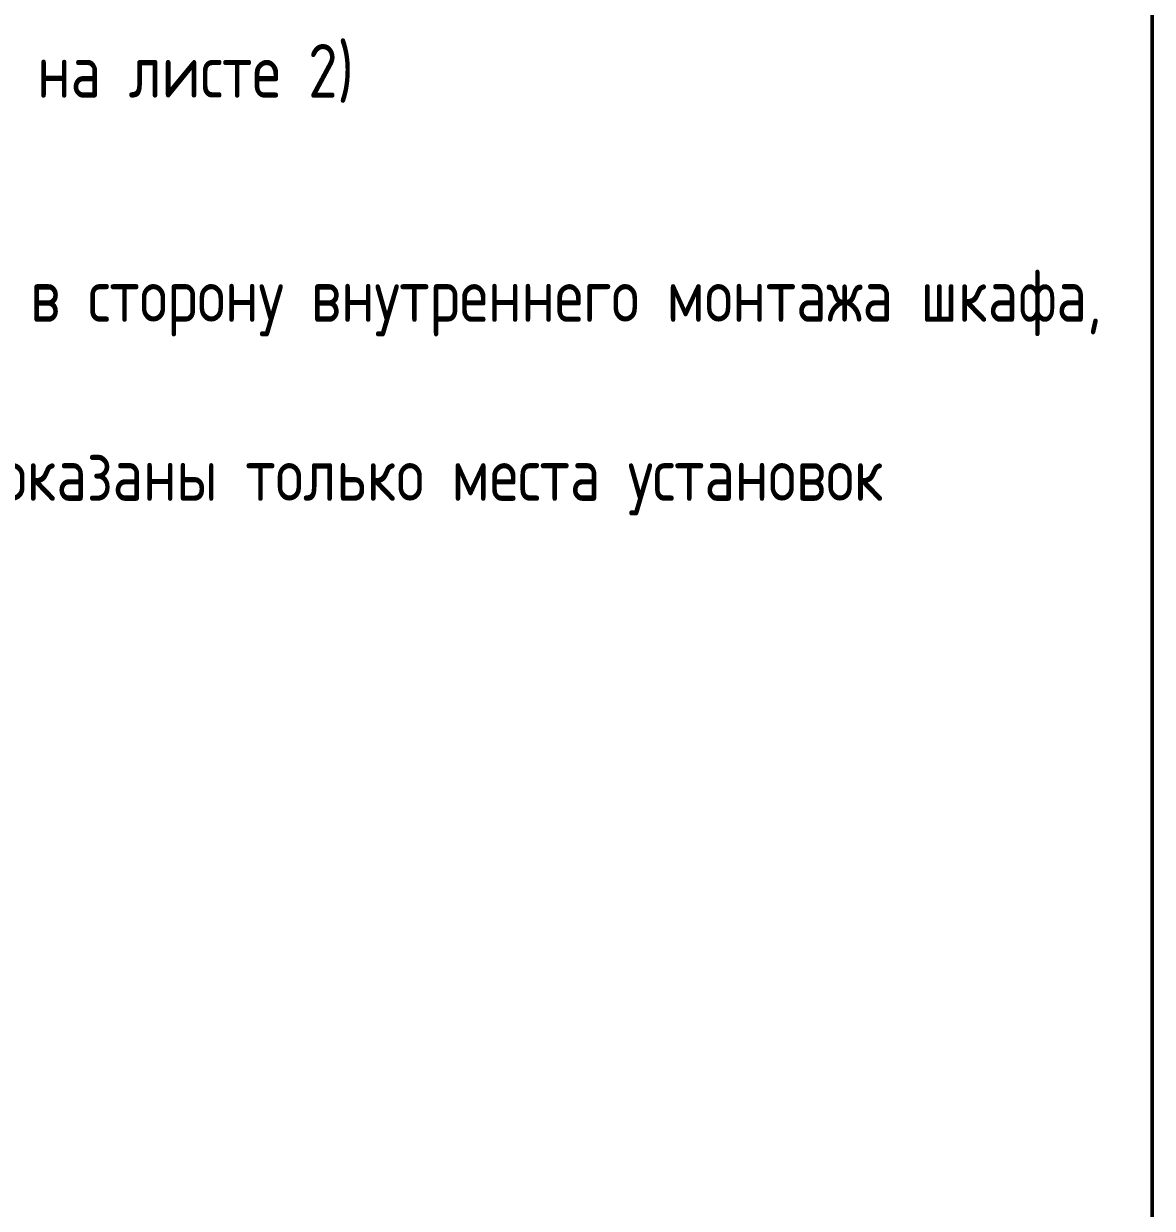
# Model space of a CAD drawing. Header units: millimetres. Extents: x -1043 to 5194, y -96 to 618.
# Drawn here: x 4019.5 to 4072, y 61.2 to 116.3 of the extents above; entities that cross this region are included whole.
import ezdxf

# ---------------------------------------------------------------- set-up
doc = ezdxf.new("R2010")
doc.units = ezdxf.units.MM
doc.styles.add('Gost_type_A', font='GOST_A.TTF')

msp = doc.modelspace()

# ---------------------------------------------------------------- linework, layer by layer
at = {"lineweight": 50}
msp.add_lwpolyline([(4072, 415), (4072, 5), (3800, 5), (3800, 415)], close=True, dxfattribs=at)

# ---------------------------------------------------------------- texts
at = {"char_height": 2.5, "style": 'Gost_type_A'}
for s, insert, width, attachment_point in [('Правая боковина 2 секции (продолжение на листе 2)', (4000.444, 113.786), 90, 5), ('\\pxi2,ql,t4;1.^IПри наличии у клеммы и пружинного и винтового зажима, установить пружинным зажимом в сторону внутреннего монтажа шкафа, а винтовым зажимом - в сторону подключения внешних кабелей.\\P2.^IОткрытые части клемм закрыть соответствующими концевыми крышками. На данной схеме показаны только места установок дополнительных разделительных крышек и пластин (в зависимости от типа клемм).\\P{\\A1;3.^IМонтаж выполнить проводом:\\P\\pi0,l4,q*,t4,9;-//-^I- ПуГВнг(А)-LS 1х2,5 белый;\\P\\pi2.42857,l1.57143,ql,t1.57143,9;-/-  ^I- ПуГВнг(А)-LS 1х1,5 белый; \\P\\pi-5,l9,q*,t9;\\fArial|b0|i0|c0|p34;\\H1.08333x;―^I\\fGOST type A|b0|i0|c204|p34;\\H0.92308x;- ПуГВнг(А)-LS 1x0,75 белый.\\A0;\\fMS Shell Dlg 2|b0|i0|c204|p0;\\H0.70834x;\\P\\pi2,l0,ql,t4;\\A1;\\fGOST type A|b0|i0|c204|p34;\\H1.41176x;4.^IПеремычки на клеммнике выполнить проводом ПуГВнг(А)-LS 1х1,5 белый;\\P5.^IWE2, \\H1x;WE4\\H1x; - Кабель ПВСнг(А)-LS 2x0,75.}', (3887, 64), 183, 7)]:
    msp.add_mtext(s, dxfattribs=dict(at, insert=insert, width=width, attachment_point=attachment_point))

doc.saveas('drawing.dxf')
